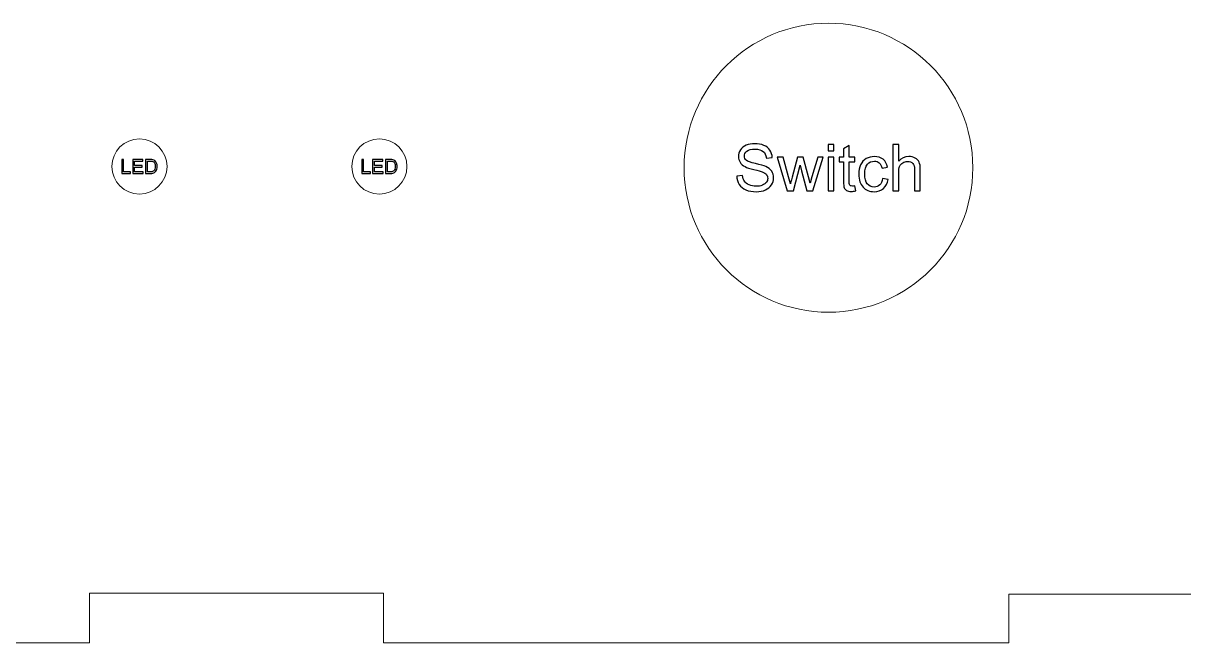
# Model space of a CAD drawing. Header units: millimetres. Extents: x -194 to 181, y 29 to 502.
# Drawn here: x -66.6 to -3.5, y 281 to 314.7 of the extents above; entities that cross this region are included whole.
import ezdxf

# ---------------------------------------------------------------- set-up
doc = ezdxf.new("R2010")
doc.units = ezdxf.units.MM
doc.header["$MEASUREMENT"] = 0
doc.layers.add('Layer 1', color=7, linetype='Continuous')

msp = doc.modelspace()

# ---------------------------------------------------------------- linework, layer by layer
at = {"layer": 'Layer 1', "color": 250, "lineweight": 18}
for centre, major_axis in [((-22.7992, 306.8053), (0, 7.85)), ((-60.2688, 306.874), (0, 1.5)), ((-47.2196, 306.874), (0, 1.5))]:
    msp.add_ellipse(centre, major_axis=major_axis, ratio=1, dxfattribs=at)
at = {"layer": 'Layer 1', "color": 250}
for points, knots in [([(-27.7913, 306.3538), (-27.7913, 306.3538), (-27.4773, 306.382), (-27.4773, 306.382), (-27.4773, 306.382), (-27.4626, 306.255), (-27.428, 306.1509), (-27.3733, 306.0692), (-27.3733, 306.0692), (-27.3186, 305.9881), (-27.2339, 305.9222), (-27.1193, 305.8717), (-27.1193, 305.8717), (-27.0046, 305.8217), (-26.8753, 305.7964), (-26.7318, 305.7964), (-26.7318, 305.7964), (-26.6042, 305.7964), (-26.4919, 305.8152), (-26.3943, 305.8534), (-26.3943, 305.8534), (-26.2967, 305.8917), (-26.2244, 305.944), (-26.1768, 306.0104), (-26.1768, 306.0104), (-26.1291, 306.0769), (-26.105, 306.1492), (-26.105, 306.2268), (-26.105, 306.2268), (-26.105, 306.3056), (-26.128, 306.3744), (-26.1738, 306.4338), (-26.1738, 306.4338), (-26.2197, 306.4926), (-26.2955, 306.5419), (-26.4014, 306.5825), (-26.4014, 306.5825), (-26.469, 306.6084), (-26.6189, 306.6495), (-26.8512, 306.7054), (-26.8512, 306.7054), (-27.0834, 306.7613), (-27.2457, 306.8136), (-27.3386, 306.863), (-27.3386, 306.863), (-27.4591, 306.9265), (-27.5485, 307.0053), (-27.6073, 307.0987), (-27.6073, 307.0987), (-27.6667, 307.1922), (-27.6961, 307.2975), (-27.6961, 307.4133), (-27.6961, 307.4133), (-27.6961, 307.5415), (-27.6596, 307.6608), (-27.5873, 307.7714), (-27.5873, 307.7714), (-27.515, 307.8825), (-27.4097, 307.9666), (-27.2704, 308.0242), (-27.2704, 308.0242), (-27.1316, 308.0818), (-26.977, 308.1106), (-26.8071, 308.1106), (-26.8071, 308.1106), (-26.6201, 308.1106), (-26.4549, 308.0807), (-26.312, 308.0201), (-26.312, 308.0201), (-26.1691, 307.9601), (-26.0592, 307.8713), (-25.9821, 307.7537), (-25.9821, 307.7537), (-25.9051, 307.6367), (-25.864, 307.5039), (-25.8581, 307.3557), (-25.8581, 307.3557), (-25.8581, 307.3557), (-26.1791, 307.331), (-26.1791, 307.331), (-26.1791, 307.331), (-26.1962, 307.4903), (-26.2544, 307.6109), (-26.3537, 307.692), (-26.3537, 307.692), (-26.4531, 307.7737), (-26.6001, 307.8143), (-26.7941, 307.8143), (-26.7941, 307.8143), (-26.9964, 307.8143), (-27.144, 307.7773), (-27.2363, 307.7032), (-27.2363, 307.7032), (-27.3286, 307.6291), (-27.375, 307.5397), (-27.375, 307.4351), (-27.375, 307.4351), (-27.375, 307.3445), (-27.3421, 307.2698), (-27.2769, 307.211), (-27.2769, 307.211), (-27.2122, 307.1528), (-27.0446, 307.0923), (-26.773, 307.0311), (-26.773, 307.0311), (-26.5013, 306.9694), (-26.3149, 306.9159), (-26.2138, 306.87), (-26.2138, 306.87), (-26.0674, 306.8024), (-25.9586, 306.7172), (-25.8887, 306.6131), (-25.8887, 306.6131), (-25.8187, 306.5096), (-25.784, 306.3902), (-25.784, 306.255), (-25.784, 306.255), (-25.784, 306.1204), (-25.8222, 305.9945), (-25.8992, 305.8758), (-25.8992, 305.8758), (-25.9763, 305.757), (-26.0862, 305.6647), (-26.2303, 305.5988), (-26.2303, 305.5988), (-26.3743, 305.533), (-26.536, 305.5001), (-26.7165, 305.5001), (-26.7165, 305.5001), (-26.9446, 305.5001), (-27.1357, 305.5336), (-27.2898, 305.6), (-27.2898, 305.6), (-27.4444, 305.6665), (-27.565, 305.7664), (-27.6526, 305.9005), (-27.6526, 305.9005), (-27.7408, 306.0339), (-27.7866, 306.185), (-27.7913, 306.3538)], [0, 0, 0, 0, 0.0277778, 0.0277778, 0.0277778, 0.0277778, 0.0555556, 0.0555556, 0.0555556, 0.0555556, 0.0833333, 0.0833333, 0.0833333, 0.0833333, 0.1111111, 0.1111111, 0.1111111, 0.1111111, 0.1388889, 0.1388889, 0.1388889, 0.1388889, 0.1666667, 0.1666667, 0.1666667, 0.1666667, 0.1944444, 0.1944444, 0.1944444, 0.1944444, 0.2222222, 0.2222222, 0.2222222, 0.2222222, 0.25, 0.25, 0.25, 0.25, 0.2777778, 0.2777778, 0.2777778, 0.2777778, 0.3055556, 0.3055556, 0.3055556, 0.3055556, 0.3333333, 0.3333333, 0.3333333, 0.3333333, 0.3611111, 0.3611111, 0.3611111, 0.3611111, 0.3888889, 0.3888889, 0.3888889, 0.3888889, 0.4166667, 0.4166667, 0.4166667, 0.4166667, 0.4444444, 0.4444444, 0.4444444, 0.4444444, 0.4722222, 0.4722222, 0.4722222, 0.4722222, 0.5, 0.5, 0.5, 0.5, 0.5277778, 0.5277778, 0.5277778, 0.5277778, 0.5555556, 0.5555556, 0.5555556, 0.5555556, 0.5833333, 0.5833333, 0.5833333, 0.5833333, 0.6111111, 0.6111111, 0.6111111, 0.6111111, 0.6388889, 0.6388889, 0.6388889, 0.6388889, 0.6666667, 0.6666667, 0.6666667, 0.6666667, 0.6944444, 0.6944444, 0.6944444, 0.6944444, 0.7222222, 0.7222222, 0.7222222, 0.7222222, 0.75, 0.75, 0.75, 0.75, 0.7777778, 0.7777778, 0.7777778, 0.7777778, 0.8055556, 0.8055556, 0.8055556, 0.8055556, 0.8333333, 0.8333333, 0.8333333, 0.8333333, 0.8611111, 0.8611111, 0.8611111, 0.8611111, 0.8888889, 0.8888889, 0.8888889, 0.8888889, 0.9166667, 0.9166667, 0.9166667, 0.9166667, 0.9444444, 0.9444444, 0.9444444, 0.9444444, 1, 1, 1, 1]), ([(-22.8201, 307.7155), (-22.8201, 307.7155), (-22.8201, 308.0683), (-22.8201, 308.0683), (-22.8201, 308.0683), (-22.8201, 308.0683), (-22.5096, 308.0683), (-22.5096, 308.0683), (-22.5096, 308.0683), (-22.5096, 308.0683), (-22.5096, 307.7155), (-22.5096, 307.7155), (-22.5096, 307.7155), (-22.5096, 307.7155), (-22.8201, 307.7155), (-22.8201, 307.7155)], [0, 0, 0, 0, 0.2, 0.2, 0.2, 0.2, 0.4, 0.4, 0.4, 0.4, 0.6, 0.6, 0.6, 0.6, 1, 1, 1, 1]), ([(-21.3625, 305.8193), (-21.3625, 305.8193), (-21.3201, 305.5453), (-21.3201, 305.5453), (-21.3201, 305.5453), (-21.4071, 305.5271), (-21.4853, 305.5177), (-21.5535, 305.5177), (-21.5535, 305.5177), (-21.6658, 305.5177), (-21.7529, 305.5353), (-21.8152, 305.5712), (-21.8152, 305.5712), (-21.8769, 305.6071), (-21.9204, 305.6535), (-21.9457, 305.7117), (-21.9457, 305.7117), (-21.971, 305.7699), (-21.9833, 305.8922), (-21.9833, 306.0786), (-21.9833, 306.0786), (-21.9833, 306.0786), (-21.9833, 307.1334), (-21.9833, 307.1334), (-21.9833, 307.1334), (-21.9833, 307.1334), (-22.2127, 307.1334), (-22.2127, 307.1334), (-22.2127, 307.1334), (-22.2127, 307.1334), (-22.2127, 307.3733), (-22.2127, 307.3733), (-22.2127, 307.3733), (-22.2127, 307.3733), (-21.9833, 307.3733), (-21.9833, 307.3733), (-21.9833, 307.3733), (-21.9833, 307.3733), (-21.9833, 307.8261), (-21.9833, 307.8261), (-21.9833, 307.8261), (-21.9833, 307.8261), (-21.6729, 308.0124), (-21.6729, 308.0124), (-21.6729, 308.0124), (-21.6729, 308.0124), (-21.6729, 307.3733), (-21.6729, 307.3733), (-21.6729, 307.3733), (-21.6729, 307.3733), (-21.3625, 307.3733), (-21.3625, 307.3733), (-21.3625, 307.3733), (-21.3625, 307.3733), (-21.3625, 307.1334), (-21.3625, 307.1334), (-21.3625, 307.1334), (-21.3625, 307.1334), (-21.6729, 307.1334), (-21.6729, 307.1334), (-21.6729, 307.1334), (-21.6729, 307.1334), (-21.6729, 306.061), (-21.6729, 306.061), (-21.6729, 306.061), (-21.6729, 305.9722), (-21.6676, 305.9152), (-21.6564, 305.8899), (-21.6564, 305.8899), (-21.6459, 305.8646), (-21.6282, 305.8446), (-21.6035, 305.8293), (-21.6035, 305.8293), (-21.5788, 305.8146), (-21.5435, 305.807), (-21.4977, 305.807), (-21.4977, 305.807), (-21.4636, 305.807), (-21.4183, 305.8111), (-21.3625, 305.8193)], [0, 0, 0, 0, 0.047619, 0.047619, 0.047619, 0.047619, 0.0952381, 0.0952381, 0.0952381, 0.0952381, 0.1428571, 0.1428571, 0.1428571, 0.1428571, 0.1904762, 0.1904762, 0.1904762, 0.1904762, 0.2380952, 0.2380952, 0.2380952, 0.2380952, 0.2857143, 0.2857143, 0.2857143, 0.2857143, 0.3333333, 0.3333333, 0.3333333, 0.3333333, 0.3809524, 0.3809524, 0.3809524, 0.3809524, 0.4285714, 0.4285714, 0.4285714, 0.4285714, 0.4761905, 0.4761905, 0.4761905, 0.4761905, 0.5238095, 0.5238095, 0.5238095, 0.5238095, 0.5714286, 0.5714286, 0.5714286, 0.5714286, 0.6190476, 0.6190476, 0.6190476, 0.6190476, 0.6666667, 0.6666667, 0.6666667, 0.6666667, 0.7142857, 0.7142857, 0.7142857, 0.7142857, 0.7619048, 0.7619048, 0.7619048, 0.7619048, 0.8095238, 0.8095238, 0.8095238, 0.8095238, 0.8571429, 0.8571429, 0.8571429, 0.8571429, 0.9047619, 0.9047619, 0.9047619, 0.9047619, 1, 1, 1, 1]), ([(-19.2923, 305.5424), (-19.2923, 305.5424), (-19.2923, 308.0683), (-19.2923, 308.0683), (-19.2923, 308.0683), (-19.2923, 308.0683), (-18.9818, 308.0683), (-18.9818, 308.0683), (-18.9818, 308.0683), (-18.9818, 308.0683), (-18.9818, 307.1593), (-18.9818, 307.1593), (-18.9818, 307.1593), (-18.8378, 307.3281), (-18.6561, 307.4121), (-18.4362, 307.4121), (-18.4362, 307.4121), (-18.3015, 307.4121), (-18.1845, 307.3857), (-18.0846, 307.3322), (-18.0846, 307.3322), (-17.9852, 307.2787), (-17.9141, 307.2052), (-17.8711, 307.1111), (-17.8711, 307.1111), (-17.8282, 307.017), (-17.8071, 306.88), (-17.8071, 306.7013), (-17.8071, 306.7013), (-17.8071, 306.7013), (-17.8071, 305.5424), (-17.8071, 305.5424), (-17.8071, 305.5424), (-17.8071, 305.5424), (-18.1175, 305.5424), (-18.1175, 305.5424), (-18.1175, 305.5424), (-18.1175, 305.5424), (-18.1175, 306.7001), (-18.1175, 306.7001), (-18.1175, 306.7001), (-18.1175, 306.8547), (-18.151, 306.9676), (-18.2175, 307.0382), (-18.2175, 307.0382), (-18.2845, 307.1087), (-18.3786, 307.144), (-18.5009, 307.144), (-18.5009, 307.144), (-18.592, 307.144), (-18.6778, 307.1205), (-18.7584, 307.0729), (-18.7584, 307.0729), (-18.8389, 307.0253), (-18.896, 306.9606), (-18.9307, 306.8788), (-18.9307, 306.8788), (-18.9648, 306.7977), (-18.9818, 306.6854), (-18.9818, 306.5419), (-18.9818, 306.5419), (-18.9818, 306.5419), (-18.9818, 305.5424), (-18.9818, 305.5424), (-18.9818, 305.5424), (-18.9818, 305.5424), (-19.2923, 305.5424), (-19.2923, 305.5424)], [0, 0, 0, 0, 0.0555556, 0.0555556, 0.0555556, 0.0555556, 0.1111111, 0.1111111, 0.1111111, 0.1111111, 0.1666667, 0.1666667, 0.1666667, 0.1666667, 0.2222222, 0.2222222, 0.2222222, 0.2222222, 0.2777778, 0.2777778, 0.2777778, 0.2777778, 0.3333333, 0.3333333, 0.3333333, 0.3333333, 0.3888889, 0.3888889, 0.3888889, 0.3888889, 0.4444444, 0.4444444, 0.4444444, 0.4444444, 0.5, 0.5, 0.5, 0.5, 0.5555556, 0.5555556, 0.5555556, 0.5555556, 0.6111111, 0.6111111, 0.6111111, 0.6111111, 0.6666667, 0.6666667, 0.6666667, 0.6666667, 0.7222222, 0.7222222, 0.7222222, 0.7222222, 0.7777778, 0.7777778, 0.7777778, 0.7777778, 0.8333333, 0.8333333, 0.8333333, 0.8333333, 0.8888889, 0.8888889, 0.8888889, 0.8888889, 1, 1, 1, 1]), ([(-25.0385, 305.5424), (-25.0385, 305.5424), (-25.5918, 307.3733), (-25.5918, 307.3733), (-25.5918, 307.3733), (-25.5918, 307.3733), (-25.2672, 307.3733), (-25.2672, 307.3733), (-25.2672, 307.3733), (-25.2672, 307.3733), (-24.975, 306.3168), (-24.975, 306.3168), (-24.975, 306.3168), (-24.975, 306.3168), (-24.8715, 305.9234), (-24.8715, 305.9234), (-24.8715, 305.9234), (-24.8674, 305.9428), (-24.8357, 306.0686), (-24.7769, 306.3009), (-24.7769, 306.3009), (-24.7769, 306.3009), (-24.487, 307.3733), (-24.487, 307.3733), (-24.487, 307.3733), (-24.487, 307.3733), (-24.1689, 307.3733), (-24.1689, 307.3733), (-24.1689, 307.3733), (-24.1689, 307.3733), (-23.8931, 306.3103), (-23.8931, 306.3103), (-23.8931, 306.3103), (-23.8931, 306.3103), (-23.8032, 305.9616), (-23.8032, 305.9616), (-23.8032, 305.9616), (-23.8032, 305.9616), (-23.6979, 306.315), (-23.6979, 306.315), (-23.6979, 306.315), (-23.6979, 306.315), (-23.3816, 307.3733), (-23.3816, 307.3733), (-23.3816, 307.3733), (-23.3816, 307.3733), (-23.08, 307.3733), (-23.08, 307.3733), (-23.08, 307.3733), (-23.08, 307.3733), (-23.6544, 305.5424), (-23.6544, 305.5424), (-23.6544, 305.5424), (-23.6544, 305.5424), (-23.9755, 305.5424), (-23.9755, 305.5424), (-23.9755, 305.5424), (-23.9755, 305.5424), (-24.2659, 306.6378), (-24.2659, 306.6378), (-24.2659, 306.6378), (-24.2659, 306.6378), (-24.3394, 306.9512), (-24.3394, 306.9512), (-24.3394, 306.9512), (-24.3394, 306.9512), (-24.7098, 305.5424), (-24.7098, 305.5424), (-24.7098, 305.5424), (-24.7098, 305.5424), (-25.0385, 305.5424), (-25.0385, 305.5424)], [0, 0, 0, 0, 0.0526316, 0.0526316, 0.0526316, 0.0526316, 0.1052632, 0.1052632, 0.1052632, 0.1052632, 0.1578947, 0.1578947, 0.1578947, 0.1578947, 0.2105263, 0.2105263, 0.2105263, 0.2105263, 0.2631579, 0.2631579, 0.2631579, 0.2631579, 0.3157895, 0.3157895, 0.3157895, 0.3157895, 0.3684211, 0.3684211, 0.3684211, 0.3684211, 0.4210526, 0.4210526, 0.4210526, 0.4210526, 0.4736842, 0.4736842, 0.4736842, 0.4736842, 0.5263158, 0.5263158, 0.5263158, 0.5263158, 0.5789474, 0.5789474, 0.5789474, 0.5789474, 0.6315789, 0.6315789, 0.6315789, 0.6315789, 0.6842105, 0.6842105, 0.6842105, 0.6842105, 0.7368421, 0.7368421, 0.7368421, 0.7368421, 0.7894737, 0.7894737, 0.7894737, 0.7894737, 0.8421053, 0.8421053, 0.8421053, 0.8421053, 0.8947368, 0.8947368, 0.8947368, 0.8947368, 1, 1, 1, 1]), ([(-22.8201, 305.5424), (-22.8201, 305.5424), (-22.8201, 307.3733), (-22.8201, 307.3733), (-22.8201, 307.3733), (-22.8201, 307.3733), (-22.5096, 307.3733), (-22.5096, 307.3733), (-22.5096, 307.3733), (-22.5096, 307.3733), (-22.5096, 305.5424), (-22.5096, 305.5424), (-22.5096, 305.5424), (-22.5096, 305.5424), (-22.8201, 305.5424), (-22.8201, 305.5424)], [0, 0, 0, 0, 0.2, 0.2, 0.2, 0.2, 0.4, 0.4, 0.4, 0.4, 0.6, 0.6, 0.6, 0.6, 1, 1, 1, 1]), ([(-19.8602, 306.2127), (-19.8602, 306.2127), (-19.5569, 306.1703), (-19.5569, 306.1703), (-19.5569, 306.1703), (-19.5904, 305.9616), (-19.675, 305.7988), (-19.812, 305.6806), (-19.812, 305.6806), (-19.949, 305.5624), (-20.1178, 305.5036), (-20.3171, 305.5036), (-20.3171, 305.5036), (-20.567, 305.5036), (-20.7681, 305.5853), (-20.9198, 305.7488), (-20.9198, 305.7488), (-21.072, 305.9122), (-21.1479, 306.1462), (-21.1479, 306.4508), (-21.1479, 306.4508), (-21.1479, 306.6484), (-21.115, 306.8206), (-21.0497, 306.9688), (-21.0497, 306.9688), (-20.9844, 307.1164), (-20.8851, 307.2275), (-20.751, 307.301), (-20.751, 307.301), (-20.6175, 307.3751), (-20.4723, 307.4121), (-20.3147, 307.4121), (-20.3147, 307.4121), (-20.1166, 307.4121), (-19.9537, 307.3622), (-19.8279, 307.2616), (-19.8279, 307.2616), (-19.7015, 307.1611), (-19.6204, 307.0182), (-19.5851, 306.8336), (-19.5851, 306.8336), (-19.5851, 306.8336), (-19.8849, 306.7877), (-19.8849, 306.7877), (-19.8849, 306.7877), (-19.9137, 306.9106), (-19.9643, 307.0029), (-20.0378, 307.0652), (-20.0378, 307.0652), (-20.1107, 307.127), (-20.1989, 307.1581), (-20.3024, 307.1581), (-20.3024, 307.1581), (-20.4588, 307.1581), (-20.5858, 307.1023), (-20.684, 306.9906), (-20.684, 306.9906), (-20.7816, 306.8783), (-20.8304, 306.7019), (-20.8304, 306.4596), (-20.8304, 306.4596), (-20.8304, 306.2139), (-20.7833, 306.0357), (-20.6893, 305.9246), (-20.6893, 305.9246), (-20.5946, 305.8135), (-20.4717, 305.7576), (-20.3206, 305.7576), (-20.3206, 305.7576), (-20.1983, 305.7576), (-20.0966, 305.7946), (-20.0155, 305.8693), (-20.0155, 305.8693), (-19.9337, 305.9434), (-19.882, 306.058), (-19.8602, 306.2127)], [0, 0, 0, 0, 0.05, 0.05, 0.05, 0.05, 0.1, 0.1, 0.1, 0.1, 0.15, 0.15, 0.15, 0.15, 0.2, 0.2, 0.2, 0.2, 0.25, 0.25, 0.25, 0.25, 0.3, 0.3, 0.3, 0.3, 0.35, 0.35, 0.35, 0.35, 0.4, 0.4, 0.4, 0.4, 0.45, 0.45, 0.45, 0.45, 0.5, 0.5, 0.5, 0.5, 0.55, 0.55, 0.55, 0.55, 0.6, 0.6, 0.6, 0.6, 0.65, 0.65, 0.65, 0.65, 0.7, 0.7, 0.7, 0.7, 0.75, 0.75, 0.75, 0.75, 0.8, 0.8, 0.8, 0.8, 0.85, 0.85, 0.85, 0.85, 0.9, 0.9, 0.9, 0.9, 1, 1, 1, 1]), ([(-61.2314, 306.4952), (-61.2314, 306.4952), (-61.2314, 307.2529), (-61.2314, 307.2529), (-61.2314, 307.2529), (-61.2314, 307.2529), (-61.1309, 307.2529), (-61.1309, 307.2529), (-61.1309, 307.2529), (-61.1309, 307.2529), (-61.1309, 306.5841), (-61.1309, 306.5841), (-61.1309, 306.5841), (-61.1309, 306.5841), (-60.7584, 306.5841), (-60.7584, 306.5841), (-60.7584, 306.5841), (-60.7584, 306.5841), (-60.7584, 306.4952), (-60.7584, 306.4952), (-60.7584, 306.4952), (-60.7584, 306.4952), (-61.2314, 306.4952), (-61.2314, 306.4952)], [0, 0, 0, 0, 0.1428571, 0.1428571, 0.1428571, 0.1428571, 0.2857143, 0.2857143, 0.2857143, 0.2857143, 0.4285714, 0.4285714, 0.4285714, 0.4285714, 0.5714286, 0.5714286, 0.5714286, 0.5714286, 0.7142857, 0.7142857, 0.7142857, 0.7142857, 1, 1, 1, 1]), ([(-60.6365, 306.4952), (-60.6365, 306.4952), (-60.6365, 307.2529), (-60.6365, 307.2529), (-60.6365, 307.2529), (-60.6365, 307.2529), (-60.0894, 307.2529), (-60.0894, 307.2529), (-60.0894, 307.2529), (-60.0894, 307.2529), (-60.0894, 307.164), (-60.0894, 307.164), (-60.0894, 307.164), (-60.0894, 307.164), (-60.536, 307.164), (-60.536, 307.164), (-60.536, 307.164), (-60.536, 307.164), (-60.536, 306.9312), (-60.536, 306.9312), (-60.536, 306.9312), (-60.536, 306.9312), (-60.1179, 306.9312), (-60.1179, 306.9312), (-60.1179, 306.9312), (-60.1179, 306.9312), (-60.1179, 306.8423), (-60.1179, 306.8423), (-60.1179, 306.8423), (-60.1179, 306.8423), (-60.536, 306.8423), (-60.536, 306.8423), (-60.536, 306.8423), (-60.536, 306.8423), (-60.536, 306.5841), (-60.536, 306.5841), (-60.536, 306.5841), (-60.536, 306.5841), (-60.0714, 306.5841), (-60.0714, 306.5841), (-60.0714, 306.5841), (-60.0714, 306.5841), (-60.0714, 306.4952), (-60.0714, 306.4952), (-60.0714, 306.4952), (-60.0714, 306.4952), (-60.6365, 306.4952), (-60.6365, 306.4952)], [0, 0, 0, 0, 0.0769231, 0.0769231, 0.0769231, 0.0769231, 0.1538462, 0.1538462, 0.1538462, 0.1538462, 0.2307692, 0.2307692, 0.2307692, 0.2307692, 0.3076923, 0.3076923, 0.3076923, 0.3076923, 0.3846154, 0.3846154, 0.3846154, 0.3846154, 0.4615385, 0.4615385, 0.4615385, 0.4615385, 0.5384615, 0.5384615, 0.5384615, 0.5384615, 0.6153846, 0.6153846, 0.6153846, 0.6153846, 0.6923077, 0.6923077, 0.6923077, 0.6923077, 0.7692308, 0.7692308, 0.7692308, 0.7692308, 0.8461538, 0.8461538, 0.8461538, 0.8461538, 1, 1, 1, 1]), ([(-59.9327, 306.4952), (-59.9327, 306.4952), (-59.9327, 307.2529), (-59.9327, 307.2529), (-59.9327, 307.2529), (-59.9327, 307.2529), (-59.6717, 307.2529), (-59.6717, 307.2529), (-59.6717, 307.2529), (-59.6128, 307.2529), (-59.5678, 307.2494), (-59.5367, 307.2422), (-59.5367, 307.2422), (-59.4933, 307.2321), (-59.4563, 307.214), (-59.4256, 307.1879), (-59.4256, 307.1879), (-59.3856, 307.154), (-59.3558, 307.111), (-59.336, 307.0584), (-59.336, 307.0584), (-59.3161, 307.0058), (-59.3062, 306.9457), (-59.3062, 306.8781), (-59.3062, 306.8781), (-59.3062, 306.8206), (-59.3129, 306.7697), (-59.3263, 306.7252), (-59.3263, 306.7252), (-59.3397, 306.6808), (-59.357, 306.6439), (-59.378, 306.6148), (-59.378, 306.6148), (-59.3992, 306.5857), (-59.4221, 306.5628), (-59.4471, 306.5462), (-59.4471, 306.5462), (-59.472, 306.5294), (-59.5022, 306.5167), (-59.5374, 306.5081), (-59.5374, 306.5081), (-59.5729, 306.4994), (-59.6135, 306.4952), (-59.6593, 306.4952), (-59.6593, 306.4952), (-59.6593, 306.4952), (-59.9327, 306.4952), (-59.9327, 306.4952)], [0, 0, 0, 0, 0.0769231, 0.0769231, 0.0769231, 0.0769231, 0.1538462, 0.1538462, 0.1538462, 0.1538462, 0.2307692, 0.2307692, 0.2307692, 0.2307692, 0.3076923, 0.3076923, 0.3076923, 0.3076923, 0.3846154, 0.3846154, 0.3846154, 0.3846154, 0.4615385, 0.4615385, 0.4615385, 0.4615385, 0.5384615, 0.5384615, 0.5384615, 0.5384615, 0.6153846, 0.6153846, 0.6153846, 0.6153846, 0.6923077, 0.6923077, 0.6923077, 0.6923077, 0.7692308, 0.7692308, 0.7692308, 0.7692308, 0.8461538, 0.8461538, 0.8461538, 0.8461538, 1, 1, 1, 1]), ([(-59.8322, 306.5841), (-59.8322, 306.5841), (-59.6706, 306.5841), (-59.6706, 306.5841), (-59.6706, 306.5841), (-59.6207, 306.5841), (-59.5815, 306.5887), (-59.5531, 306.598), (-59.5531, 306.598), (-59.5247, 306.6074), (-59.5022, 306.6204), (-59.4852, 306.6374), (-59.4852, 306.6374), (-59.4616, 306.6612), (-59.4431, 306.6933), (-59.4298, 306.7335), (-59.4298, 306.7335), (-59.4166, 306.7737), (-59.4099, 306.8224), (-59.4099, 306.8797), (-59.4099, 306.8797), (-59.4099, 306.9591), (-59.423, 307.0201), (-59.4489, 307.0628), (-59.4489, 307.0628), (-59.4748, 307.1055), (-59.5064, 307.1341), (-59.5436, 307.1485), (-59.5436, 307.1485), (-59.5704, 307.1589), (-59.6136, 307.164), (-59.6733, 307.164), (-59.6733, 307.164), (-59.6733, 307.164), (-59.8322, 307.164), (-59.8322, 307.164), (-59.8322, 307.164), (-59.8322, 307.164), (-59.8322, 306.5841), (-59.8322, 306.5841)], [0, 0, 0, 0, 0.0909091, 0.0909091, 0.0909091, 0.0909091, 0.1818182, 0.1818182, 0.1818182, 0.1818182, 0.2727273, 0.2727273, 0.2727273, 0.2727273, 0.3636364, 0.3636364, 0.3636364, 0.3636364, 0.4545455, 0.4545455, 0.4545455, 0.4545455, 0.5454545, 0.5454545, 0.5454545, 0.5454545, 0.6363636, 0.6363636, 0.6363636, 0.6363636, 0.7272727, 0.7272727, 0.7272727, 0.7272727, 0.8181818, 0.8181818, 0.8181818, 0.8181818, 1, 1, 1, 1]), ([(-48.1822, 306.4952), (-48.1822, 306.4952), (-48.1822, 307.2529), (-48.1822, 307.2529), (-48.1822, 307.2529), (-48.1822, 307.2529), (-48.0817, 307.2529), (-48.0817, 307.2529), (-48.0817, 307.2529), (-48.0817, 307.2529), (-48.0817, 306.5841), (-48.0817, 306.5841), (-48.0817, 306.5841), (-48.0817, 306.5841), (-47.7092, 306.5841), (-47.7092, 306.5841), (-47.7092, 306.5841), (-47.7092, 306.5841), (-47.7092, 306.4952), (-47.7092, 306.4952), (-47.7092, 306.4952), (-47.7092, 306.4952), (-48.1822, 306.4952), (-48.1822, 306.4952)], [0, 0, 0, 0, 0.1428571, 0.1428571, 0.1428571, 0.1428571, 0.2857143, 0.2857143, 0.2857143, 0.2857143, 0.4285714, 0.4285714, 0.4285714, 0.4285714, 0.5714286, 0.5714286, 0.5714286, 0.5714286, 0.7142857, 0.7142857, 0.7142857, 0.7142857, 1, 1, 1, 1]), ([(-47.5873, 306.4952), (-47.5873, 306.4952), (-47.5873, 307.2529), (-47.5873, 307.2529), (-47.5873, 307.2529), (-47.5873, 307.2529), (-47.0402, 307.2529), (-47.0402, 307.2529), (-47.0402, 307.2529), (-47.0402, 307.2529), (-47.0402, 307.164), (-47.0402, 307.164), (-47.0402, 307.164), (-47.0402, 307.164), (-47.4868, 307.164), (-47.4868, 307.164), (-47.4868, 307.164), (-47.4868, 307.164), (-47.4868, 306.9312), (-47.4868, 306.9312), (-47.4868, 306.9312), (-47.4868, 306.9312), (-47.0687, 306.9312), (-47.0687, 306.9312), (-47.0687, 306.9312), (-47.0687, 306.9312), (-47.0687, 306.8423), (-47.0687, 306.8423), (-47.0687, 306.8423), (-47.0687, 306.8423), (-47.4868, 306.8423), (-47.4868, 306.8423), (-47.4868, 306.8423), (-47.4868, 306.8423), (-47.4868, 306.5841), (-47.4868, 306.5841), (-47.4868, 306.5841), (-47.4868, 306.5841), (-47.0222, 306.5841), (-47.0222, 306.5841), (-47.0222, 306.5841), (-47.0222, 306.5841), (-47.0222, 306.4952), (-47.0222, 306.4952), (-47.0222, 306.4952), (-47.0222, 306.4952), (-47.5873, 306.4952), (-47.5873, 306.4952)], [0, 0, 0, 0, 0.0769231, 0.0769231, 0.0769231, 0.0769231, 0.1538462, 0.1538462, 0.1538462, 0.1538462, 0.2307692, 0.2307692, 0.2307692, 0.2307692, 0.3076923, 0.3076923, 0.3076923, 0.3076923, 0.3846154, 0.3846154, 0.3846154, 0.3846154, 0.4615385, 0.4615385, 0.4615385, 0.4615385, 0.5384615, 0.5384615, 0.5384615, 0.5384615, 0.6153846, 0.6153846, 0.6153846, 0.6153846, 0.6923077, 0.6923077, 0.6923077, 0.6923077, 0.7692308, 0.7692308, 0.7692308, 0.7692308, 0.8461538, 0.8461538, 0.8461538, 0.8461538, 1, 1, 1, 1]), ([(-46.8835, 306.4952), (-46.8835, 306.4952), (-46.8835, 307.2529), (-46.8835, 307.2529), (-46.8835, 307.2529), (-46.8835, 307.2529), (-46.6225, 307.2529), (-46.6225, 307.2529), (-46.6225, 307.2529), (-46.5636, 307.2529), (-46.5186, 307.2494), (-46.4875, 307.2422), (-46.4875, 307.2422), (-46.4441, 307.2321), (-46.4071, 307.214), (-46.3764, 307.1879), (-46.3764, 307.1879), (-46.3364, 307.154), (-46.3066, 307.111), (-46.2868, 307.0584), (-46.2868, 307.0584), (-46.2669, 307.0058), (-46.257, 306.9457), (-46.257, 306.8781), (-46.257, 306.8781), (-46.257, 306.8206), (-46.2637, 306.7697), (-46.2771, 306.7252), (-46.2771, 306.7252), (-46.2905, 306.6808), (-46.3078, 306.6439), (-46.3288, 306.6148), (-46.3288, 306.6148), (-46.35, 306.5857), (-46.3729, 306.5628), (-46.3979, 306.5462), (-46.3979, 306.5462), (-46.4228, 306.5294), (-46.453, 306.5167), (-46.4882, 306.5081), (-46.4882, 306.5081), (-46.5237, 306.4994), (-46.5643, 306.4952), (-46.6101, 306.4952), (-46.6101, 306.4952), (-46.6101, 306.4952), (-46.8835, 306.4952), (-46.8835, 306.4952)], [0, 0, 0, 0, 0.0769231, 0.0769231, 0.0769231, 0.0769231, 0.1538462, 0.1538462, 0.1538462, 0.1538462, 0.2307692, 0.2307692, 0.2307692, 0.2307692, 0.3076923, 0.3076923, 0.3076923, 0.3076923, 0.3846154, 0.3846154, 0.3846154, 0.3846154, 0.4615385, 0.4615385, 0.4615385, 0.4615385, 0.5384615, 0.5384615, 0.5384615, 0.5384615, 0.6153846, 0.6153846, 0.6153846, 0.6153846, 0.6923077, 0.6923077, 0.6923077, 0.6923077, 0.7692308, 0.7692308, 0.7692308, 0.7692308, 0.8461538, 0.8461538, 0.8461538, 0.8461538, 1, 1, 1, 1]), ([(-46.783, 306.5841), (-46.783, 306.5841), (-46.6214, 306.5841), (-46.6214, 306.5841), (-46.6214, 306.5841), (-46.5715, 306.5841), (-46.5323, 306.5887), (-46.5039, 306.598), (-46.5039, 306.598), (-46.4755, 306.6074), (-46.453, 306.6204), (-46.436, 306.6374), (-46.436, 306.6374), (-46.4124, 306.6612), (-46.3939, 306.6933), (-46.3806, 306.7335), (-46.3806, 306.7335), (-46.3674, 306.7737), (-46.3607, 306.8224), (-46.3607, 306.8797), (-46.3607, 306.8797), (-46.3607, 306.9591), (-46.3738, 307.0201), (-46.3997, 307.0628), (-46.3997, 307.0628), (-46.4256, 307.1055), (-46.4572, 307.1341), (-46.4944, 307.1485), (-46.4944, 307.1485), (-46.5212, 307.1589), (-46.5644, 307.164), (-46.6241, 307.164), (-46.6241, 307.164), (-46.6241, 307.164), (-46.783, 307.164), (-46.783, 307.164), (-46.783, 307.164), (-46.783, 307.164), (-46.783, 306.5841), (-46.783, 306.5841)], [0, 0, 0, 0, 0.0909091, 0.0909091, 0.0909091, 0.0909091, 0.1818182, 0.1818182, 0.1818182, 0.1818182, 0.2727273, 0.2727273, 0.2727273, 0.2727273, 0.3636364, 0.3636364, 0.3636364, 0.3636364, 0.4545455, 0.4545455, 0.4545455, 0.4545455, 0.5454545, 0.5454545, 0.5454545, 0.5454545, 0.6363636, 0.6363636, 0.6363636, 0.6363636, 0.7272727, 0.7272727, 0.7272727, 0.7272727, 0.8181818, 0.8181818, 0.8181818, 0.8181818, 1, 1, 1, 1])]:
    msp.add_open_spline(points, degree=3, knots=knots, dxfattribs=at)
at = {"layer": 'Layer 1', "color": 250, "lineweight": 18}
for points in [[(-46.9921, 280.9954), (-46.9921, 280.9954), (-46.9921, 283.6954), (-46.9921, 283.6954), (-46.9921, 283.6954), (-46.9921, 283.6954), (-62.9921, 283.6954), (-62.9921, 283.6954), (-62.9921, 283.6954), (-62.9921, 283.6954), (-62.9921, 280.9954), (-62.9921, 280.9954)], [(3.0106, 280.9954), (3.0106, 280.9954), (3.0106, 283.6301), (3.0106, 283.6301), (3.0106, 283.6301), (3.0106, 283.6301), (-12.9894, 283.6301), (-12.9894, 283.6301), (-12.9894, 283.6301), (-12.9894, 283.6301), (-12.9894, 280.9954), (-12.9894, 280.9954)]]:
    msp.add_open_spline(points, degree=3, knots=[0, 0, 0, 0, 0.25, 0.25, 0.25, 0.25, 0.5, 0.5, 0.5, 0.5, 1, 1, 1, 1], dxfattribs=at)
for points in [[(-62.9921, 280.9954), (-62.9921, 280.9954), (-96.9948, 280.9954), (-96.9948, 280.9954)], [(-12.9894, 280.9954), (-12.9894, 280.9954), (-46.9921, 280.9954), (-46.9921, 280.9954)]]:
    msp.add_open_spline(points, degree=3, dxfattribs=at)

doc.saveas('drawing.dxf')
